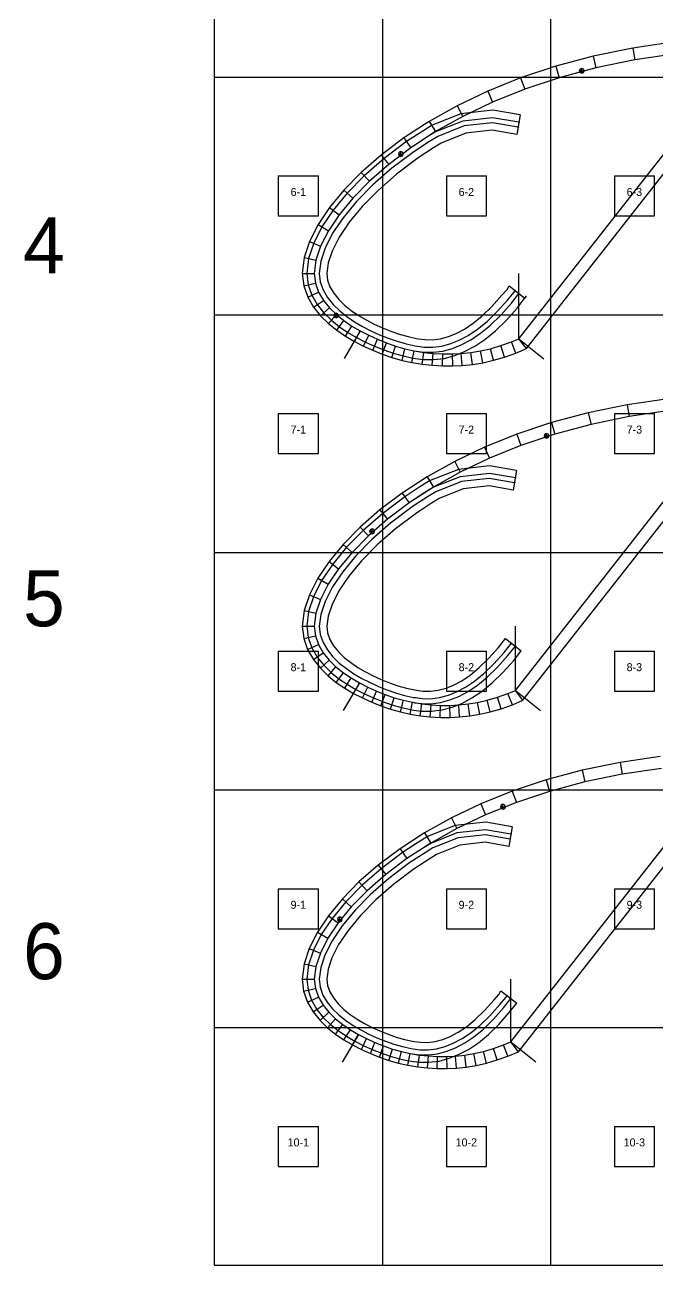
# Model space of a CAD drawing. Header units: metres. Extents: x -237 to 2940, y -2970 to 0.
# Drawn here: x -237 to 554, y -2970 to -1420 of the extents above; entities that cross this region are included whole.
import ezdxf
from ezdxf.enums import TextEntityAlignment as Align

# ---------------------------------------------------------------- set-up
doc = ezdxf.new("R2010")
doc.units = ezdxf.units.M
for name, color, linetype in [('default', 7, 'Continuous'), ('mcircles', 7, 'Continuous'), ('TEXTLAYER', 7, 'Continuous')]:
    doc.layers.add(name, color=color, linetype=linetype)

msp = doc.modelspace()

# ---------------------------------------------------------------- linework, layer by layer
at = {"color": 9}
for p, q in [((0, -1188), (0, -1485)), ((210, -1188), (210, -1485)), ((210, -1188), (210, -1485)), ((420, -1188), (420, -1485)), ((420, -1188), (420, -1485)), ((0, -1485), (210, -1485)), ((0, -1485), (210, -1485)), ((0, -1485), (0, -1782)), ((210, -1485), (420, -1485)), ((210, -1485), (210, -1782)), ((210, -1485), (420, -1485)), ((210, -1485), (210, -1782)), ((420, -1485), (630, -1485)), ((420, -1485), (420, -1782)), ((420, -1485), (630, -1485)), ((420, -1485), (420, -1782)), ((80, -1608.5), (130, -1608.5)), ((80, -1608.5), (80, -1658.5)), ((130, -1658.5), (130, -1608.5)), ((290, -1608.5), (340, -1608.5)), ((290, -1608.5), (290, -1658.5)), ((340, -1658.5), (340, -1608.5)), ((500, -1608.5), (550, -1608.5)), ((500, -1608.5), (500, -1658.5)), ((550, -1658.5), (550, -1608.5)), ((80, -1658.5), (130, -1658.5)), ((290, -1658.5), (340, -1658.5)), ((500, -1658.5), (550, -1658.5)), ((0, -1782), (210, -1782)), ((0, -1782), (210, -1782)), ((0, -1782), (0, -2079)), ((210, -1782), (420, -1782)), ((210, -1782), (210, -2079)), ((210, -1782), (420, -1782)), ((210, -1782), (210, -2079)), ((420, -1782), (630, -1782)), ((420, -1782), (420, -2079)), ((420, -1782), (630, -1782)), ((420, -1782), (420, -2079)), ((80, -1905.5), (130, -1905.5)), ((80, -1905.5), (80, -1955.5)), ((130, -1955.5), (130, -1905.5)), ((290, -1905.5), (340, -1905.5)), ((290, -1905.5), (290, -1955.5)), ((340, -1955.5), (340, -1905.5)), ((500, -1905.5), (550, -1905.5)), ((500, -1905.5), (500, -1955.5)), ((550, -1955.5), (550, -1905.5)), ((80, -1955.5), (130, -1955.5)), ((290, -1955.5), (340, -1955.5)), ((500, -1955.5), (550, -1955.5)), ((0, -2079), (210, -2079)), ((0, -2079), (210, -2079)), ((0, -2079), (0, -2376)), ((210, -2079), (420, -2079)), ((210, -2079), (210, -2376)), ((210, -2079), (420, -2079)), ((210, -2079), (210, -2376)), ((420, -2079), (630, -2079)), ((420, -2079), (420, -2376)), ((420, -2079), (630, -2079)), ((420, -2079), (420, -2376)), ((80, -2202.5), (130, -2202.5)), ((80, -2202.5), (80, -2252.5)), ((130, -2252.5), (130, -2202.5)), ((290, -2202.5), (340, -2202.5)), ((290, -2202.5), (290, -2252.5)), ((340, -2252.5), (340, -2202.5)), ((500, -2202.5), (550, -2202.5)), ((500, -2202.5), (500, -2252.5)), ((550, -2252.5), (550, -2202.5)), ((80, -2252.5), (130, -2252.5)), ((290, -2252.5), (340, -2252.5)), ((500, -2252.5), (550, -2252.5)), ((0, -2376), (210, -2376)), ((0, -2376), (210, -2376)), ((0, -2376), (0, -2673)), ((210, -2376), (420, -2376)), ((210, -2376), (210, -2673)), ((210, -2376), (420, -2376)), ((210, -2376), (210, -2673)), ((420, -2376), (630, -2376)), ((420, -2376), (420, -2673)), ((420, -2376), (630, -2376)), ((420, -2376), (420, -2673)), ((80, -2499.5), (130, -2499.5)), ((80, -2499.5), (80, -2549.5)), ((130, -2549.5), (130, -2499.5)), ((290, -2499.5), (340, -2499.5)), ((290, -2499.5), (290, -2549.5)), ((340, -2549.5), (340, -2499.5)), ((500, -2499.5), (550, -2499.5)), ((500, -2499.5), (500, -2549.5)), ((550, -2549.5), (550, -2499.5)), ((80, -2549.5), (130, -2549.5)), ((290, -2549.5), (340, -2549.5)), ((500, -2549.5), (550, -2549.5)), ((0, -2673), (210, -2673)), ((0, -2673), (210, -2673)), ((0, -2673), (0, -2970)), ((210, -2673), (420, -2673)), ((210, -2673), (210, -2970)), ((210, -2673), (420, -2673)), ((210, -2673), (210, -2970)), ((420, -2673), (630, -2673)), ((420, -2673), (420, -2970)), ((420, -2673), (630, -2673)), ((420, -2673), (420, -2970)), ((80, -2796.5), (130, -2796.5)), ((80, -2796.5), (80, -2846.5)), ((130, -2846.5), (130, -2796.5)), ((290, -2796.5), (340, -2796.5)), ((290, -2796.5), (290, -2846.5)), ((340, -2846.5), (340, -2796.5)), ((500, -2796.5), (550, -2796.5)), ((500, -2796.5), (500, -2846.5)), ((550, -2846.5), (550, -2796.5)), ((80, -2846.5), (130, -2846.5)), ((290, -2846.5), (340, -2846.5)), ((500, -2846.5), (550, -2846.5)), ((0, -2970), (210, -2970)), ((210, -2970), (420, -2970)), ((420, -2970), (630, -2970))]:
    msp.add_line(p, q, dxfattribs=at)
at = {"layer": 'default', "color": 7, "linetype": 'Continuous'}
for p, q in [((575, -1441), (523, -1448.7)), ((523, -1448.7), (473.6, -1458.9)), ((523, -1448.7), (525.6, -1463.5)), ((576.8, -1455.9), (525.6, -1463.5)), ((426.8, -1471.4), (382.8, -1486)), ((473.6, -1458.9), (426.8, -1471.4)), ((426.8, -1471.4), (431.1, -1485.7)), ((473.6, -1458.9), (477, -1473.5)), ((525.6, -1463.5), (477, -1473.5)), ((382.8, -1486), (341.7, -1502.5)), ((382.8, -1486), (388, -1500.1)), ((431.1, -1485.7), (388, -1500.1)), ((477, -1473.5), (431.1, -1485.7)), ((457.1, -1474.9), (456.2, -1477)), ((456.2, -1477), (457.1, -1479.1)), ((456.2, -1477), (462.2, -1477)), ((459.2, -1474), (457.1, -1474.9)), ((457.1, -1479.1), (459.2, -1480)), ((461.4, -1474.9), (459.2, -1474)), ((459.2, -1480), (459.2, -1474)), ((459.2, -1480), (461.4, -1479.1)), ((462.2, -1477), (461.4, -1474.9)), ((461.4, -1479.1), (462.2, -1477)), ((341.7, -1502.5), (303.7, -1520.7)), ((341.7, -1502.5), (347.8, -1516.3)), ((388, -1500.1), (347.8, -1516.3)), ((380.8, -1811.9), (628.7, -1495.8)), ((347.8, -1516.3), (310.6, -1534.1)), ((390.2, -1824.3), (629.5, -1519)), ((303.7, -1520.7), (268.7, -1540.3)), ((308.3, -1530.8), (272.3, -1545.1)), ((310.6, -1534.1), (276.5, -1553.1)), ((303.7, -1520.7), (310.6, -1534.1)), ((348, -1526.4), (308.3, -1530.8)), ((382.4, -1532.1), (348, -1526.4)), ((382.4, -1532.1), (378.2, -1556.8)), ((268.7, -1540.3), (237, -1560.9)), ((272.3, -1545.1), (260.6, -1552.3)), ((268.7, -1540.3), (276.5, -1553.1)), ((310.6, -1539.9), (276.5, -1553.5)), ((312.1, -1546), (279.3, -1559.1)), ((347.8, -1535.8), (310.6, -1539.9)), ((347.6, -1542.1), (312.1, -1546)), ((379.8, -1547.6), (347.6, -1542.1)), ((380.8, -1541.4), (347.8, -1535.8)), ((237, -1560.9), (208.6, -1582.4)), ((240.2, -1565.6), (212.1, -1586.8)), ((237, -1560.9), (245.6, -1573.2)), ((260.6, -1552.3), (240.2, -1565.6)), ((276.5, -1553.1), (245.6, -1573.2)), ((265.6, -1560.2), (245.6, -1573.2)), ((269, -1565.5), (249.2, -1578.4)), ((276.5, -1553.5), (265.6, -1560.2)), ((279.3, -1559.1), (269, -1565.5)), ((314.4, -1555.1), (283.5, -1567.4)), ((347.3, -1551.4), (314.4, -1555.1)), ((378.2, -1556.8), (347.3, -1551.4)), ((245.6, -1573.2), (218, -1594)), ((245.6, -1573.2), (218, -1594)), ((249.2, -1578.4), (222, -1598.9)), ((231.1, -1578.9), (230.2, -1581.1)), ((230.2, -1581.1), (231.1, -1583.2)), ((230.2, -1581.1), (236.2, -1581.1)), ((233.2, -1578.1), (231.1, -1578.9)), ((235.3, -1578.9), (233.2, -1578.1)), ((233.2, -1584.1), (233.2, -1578.1)), ((236.2, -1581.1), (235.3, -1578.9)), ((235.3, -1583.2), (236.2, -1581.1)), ((274, -1573.4), (254.6, -1586)), ((283.5, -1567.4), (274, -1573.4)), ((208.6, -1582.4), (183.5, -1604.2)), ((212.1, -1586.8), (187.4, -1608.3)), ((218, -1594), (193.8, -1615.1)), ((218, -1594), (193.8, -1615.1)), ((208.6, -1582.4), (218, -1594)), ((254.6, -1586), (227.9, -1606.2)), ((231.1, -1583.2), (233.2, -1584.1)), ((233.2, -1584.1), (235.3, -1583.2)), ((183.5, -1604.2), (162, -1626.2)), ((187.4, -1608.3), (166.2, -1630)), ((183.5, -1604.2), (193.8, -1615.1)), ((222, -1598.9), (198.2, -1619.7)), ((227.9, -1606.2), (204.6, -1626.5)), ((162, -1626.2), (144, -1648)), ((162, -1626.2), (173.1, -1636.2)), ((193.8, -1615.1), (173.1, -1636.2)), ((193.8, -1615.1), (173.1, -1636.2)), ((198.2, -1619.7), (177.8, -1640.4)), ((204.6, -1626.5), (184.8, -1646.7)), ((166.2, -1630), (148.5, -1651.4)), ((173.1, -1636.2), (156, -1657)), ((173.1, -1636.2), (156, -1657)), ((177.8, -1640.4), (161, -1660.8)), ((144, -1648), (129.6, -1669.3)), ((148.5, -1651.4), (134.4, -1672.2)), ((156, -1657), (142.5, -1676.9)), ((156, -1657), (142.5, -1676.9)), ((144, -1648), (156, -1657)), ((184.8, -1646.7), (168.5, -1666.4)), ((129.6, -1669.3), (118.9, -1690.5)), ((134.4, -1672.2), (124.2, -1692.7)), ((129.6, -1669.3), (142.5, -1676.9)), ((161, -1660.8), (147.9, -1680.1)), ((168.5, -1666.4), (156, -1684.8)), ((142.5, -1676.9), (132.8, -1696.3)), ((142.5, -1676.9), (132.8, -1696.3)), ((147.9, -1680.1), (138.6, -1698.7)), ((156, -1684.8), (147.2, -1702.3)), ((118.9, -1690.5), (112.3, -1710.4)), ((124.2, -1692.7), (117.8, -1711.7)), ((118.9, -1690.5), (132.8, -1696.3)), ((132.8, -1696.3), (126.9, -1713.7)), ((132.8, -1696.3), (126.9, -1713.7)), ((138.6, -1698.7), (133, -1715.1)), ((147.2, -1702.3), (142.2, -1717.2)), ((112.3, -1710.4), (109.9, -1730.3)), ((112.3, -1710.4), (126.9, -1713.7)), ((117.8, -1711.7), (115.6, -1730.3)), ((126.9, -1713.7), (124.9, -1730.3)), ((126.9, -1713.7), (124.9, -1730.3)), ((133, -1715.1), (131.2, -1730.3)), ((142.2, -1717.2), (140.6, -1730.3)), ((109.9, -1730.3), (124.9, -1730.3)), ((109.9, -1730.3), (111.7, -1745.7)), ((115.6, -1730.3), (117.2, -1744.4)), ((124.9, -1730.3), (126.3, -1742.3)), ((124.9, -1730.3), (126.3, -1742.3)), ((131.2, -1730.3), (132.4, -1740.8)), ((140.6, -1730.3), (141.6, -1738.7)), ((380.8, -1811.9), (380.8, -1730.3)), ((111.7, -1745.7), (126.3, -1742.3)), ((111.7, -1745.7), (116.7, -1759.9)), ((117.2, -1744.4), (121.8, -1757.5)), ((126.3, -1742.3), (130.3, -1753.6)), ((126.3, -1742.3), (130.3, -1753.6)), ((132.4, -1740.8), (136, -1751)), ((136, -1751), (141.5, -1760.4)), ((141.6, -1738.7), (144.5, -1747.1)), ((144.5, -1747.1), (149.3, -1755.2)), ((359.4, -1757.6), (366, -1750.5)), ((366, -1750.5), (368.5, -1746)), ((368.5, -1746), (388.1, -1761.4)), ((374.8, -1753.6), (375.9, -1751.7)), ((116.7, -1759.9), (130.3, -1753.6)), ((116.7, -1759.9), (124, -1772.5)), ((121.8, -1757.5), (128.7, -1769.3)), ((124, -1772.5), (136.4, -1764)), ((130.3, -1753.6), (136.4, -1764)), ((130.3, -1753.6), (136.4, -1764)), ((136.4, -1764), (143.9, -1773.4)), ((136.4, -1764), (143.9, -1773.4)), ((141.5, -1760.4), (148.6, -1769.2)), ((149.3, -1755.2), (155.5, -1762.9)), ((155.5, -1762.9), (162.9, -1770.1)), ((346.9, -1771.6), (359.4, -1757.6)), ((353.7, -1778.1), (366.5, -1763.6)), ((366.5, -1763.6), (374.8, -1753.6)), ((371.4, -1767.6), (380.8, -1755.6)), ((378.5, -1773.6), (389.6, -1758.7)), ((380.8, -1755.6), (380.8, -1755.6)), ((389.6, -1758.7), (388.1, -1761.4)), ((124, -1772.5), (132.8, -1783.5)), ((128.7, -1769.3), (137, -1779.7)), ((132.8, -1783.5), (143.9, -1773.4)), ((137, -1779.7), (146.3, -1788.8)), ((142.6, -1793), (152.5, -1781.8)), ((143.9, -1773.4), (152.5, -1781.8)), ((143.9, -1773.4), (152.5, -1781.8)), ((148.6, -1769.2), (156.7, -1777.1)), ((150, -1780.9), (149.2, -1783)), ((152.2, -1780), (150, -1780.9)), ((154.3, -1780.9), (152.2, -1780)), ((152.2, -1786), (152.2, -1780)), ((152.5, -1781.8), (161.9, -1789.3)), ((152.5, -1781.8), (161.9, -1789.3)), ((155.2, -1783), (154.3, -1780.9)), ((156.7, -1777.1), (165.7, -1784.3)), ((162.9, -1770.1), (171.2, -1776.7)), ((171.2, -1776.7), (180.3, -1782.9)), ((180.3, -1782.9), (189.9, -1788.5)), ((334.7, -1783.5), (346.9, -1771.6)), ((340.9, -1790.4), (353.7, -1778.1)), ((345.1, -1795.2), (358.2, -1782.4)), ((358.2, -1782.4), (371.4, -1767.6)), ((365, -1788.9), (378.5, -1773.6)), ((132.8, -1783.5), (142.6, -1793)), ((142.6, -1793), (153, -1801.4)), ((146.3, -1788.8), (156.4, -1796.9)), ((149.2, -1783), (150, -1785.2)), ((149.2, -1783), (155.2, -1783)), ((150, -1785.2), (152.2, -1786)), ((152.2, -1786), (154.3, -1785.2)), ((153, -1801.4), (161.9, -1789.3)), ((154.3, -1785.2), (155.2, -1783)), ((156.4, -1796.9), (166.9, -1804)), ((161.9, -1789.3), (171.9, -1796.1)), ((161.9, -1789.3), (171.9, -1796.1)), ((163.9, -1808.8), (171.9, -1796.1)), ((165.7, -1784.3), (175.3, -1790.8)), ((171.9, -1796.1), (182.3, -1802.2)), ((171.9, -1796.1), (182.3, -1802.2)), ((175.3, -1790.8), (185.4, -1796.7)), ((185.4, -1796.7), (195.8, -1802)), ((189.9, -1788.5), (199.8, -1793.6)), ((199.8, -1793.6), (210.1, -1798.2)), ((210.1, -1798.2), (220.7, -1802.5)), ((312.6, -1799.9), (323.4, -1792.7)), ((323.4, -1792.7), (334.7, -1783.5)), ((328.9, -1800.2), (340.9, -1790.4)), ((332.7, -1805.2), (345.1, -1795.2)), ((351.3, -1802.2), (365, -1788.9)), ((153, -1801.4), (163.9, -1808.8)), ((182.3, -1802.2), (162.1, -1836.7)), ((163.9, -1808.8), (175.1, -1815.4)), ((166.9, -1804), (177.8, -1810.4)), ((175.1, -1815.4), (182.3, -1802.2)), ((177.8, -1810.4), (189, -1816.1)), ((182.3, -1802.2), (193, -1807.7)), ((182.3, -1802.2), (193, -1807.7)), ((186.5, -1821.2), (193, -1807.7)), ((193, -1807.7), (204, -1812.6)), ((193, -1807.7), (204, -1812.6)), ((195.8, -1802), (206.5, -1806.9)), ((198.1, -1826.4), (204, -1812.6)), ((204, -1812.6), (215.2, -1817.1)), ((204, -1812.6), (215.2, -1817.1)), ((206.5, -1806.9), (217.4, -1811.2)), ((217.4, -1811.2), (228.4, -1815.2)), ((220.7, -1802.5), (231.2, -1806.2)), ((231.2, -1806.2), (242.1, -1809.2)), ((242.1, -1809.2), (252.8, -1811.6)), ((252.8, -1811.6), (255.2, -1812)), ((255.2, -1812), (263, -1813.1)), ((263, -1813.1), (272.7, -1813.2)), ((272.7, -1813.2), (282.5, -1811.9)), ((282.5, -1811.9), (292.6, -1809.2)), ((292.6, -1809.2), (302.1, -1805.5)), ((295.6, -1818.1), (306.1, -1813.9)), ((302.1, -1805.5), (312.6, -1799.9)), ((306.1, -1813.9), (317.4, -1807.9)), ((308.7, -1819.7), (320.7, -1813.3)), ((317.4, -1807.9), (328.9, -1800.2)), ((320.7, -1813.3), (332.7, -1805.2)), ((325.5, -1821.3), (338.2, -1812.8)), ((338.2, -1812.8), (351.3, -1802.2)), ((371.4, -1815.9), (380.8, -1811.9)), ((380.8, -1811.9), (412, -1837)), ((390.2, -1824.3), (380.8, -1811.9)), ((175.1, -1815.4), (186.5, -1821.2)), ((186.5, -1821.2), (198.1, -1826.4)), ((189, -1816.1), (200.3, -1821.2)), ((198.1, -1826.4), (209.9, -1831.2)), ((200.3, -1821.2), (211.9, -1825.9)), ((209.9, -1831.2), (215.2, -1817.1)), ((211.9, -1825.9), (223.7, -1830.1)), ((215.2, -1817.1), (226.5, -1821.2)), ((215.2, -1817.1), (226.5, -1821.2)), ((222, -1835.5), (226.5, -1821.2)), ((226.5, -1821.2), (238.3, -1824.4)), ((226.5, -1821.2), (238.3, -1824.4)), ((228.4, -1815.2), (239.9, -1818.3)), ((234.7, -1839), (238.3, -1824.4)), ((238.3, -1824.4), (249.8, -1827)), ((238.3, -1824.4), (249.8, -1827)), ((239.9, -1818.3), (251, -1820.8)), ((246.9, -1841.7), (249.8, -1827)), ((249.8, -1827), (261.8, -1829)), ((249.8, -1827), (252.9, -1827.5)), ((251, -1820.8), (253.8, -1821.3)), ((252.9, -1827.5), (261.8, -1828.7)), ((253.8, -1821.3), (262.3, -1822.4)), ((259.8, -1843.8), (261.8, -1829)), ((261.8, -1828.7), (273.7, -1828.8)), ((261.8, -1829), (273.7, -1830.3)), ((262.3, -1822.4), (273.3, -1822.5)), ((273.3, -1822.5), (284.3, -1821.1)), ((273.7, -1828.8), (285.5, -1827.3)), ((284.3, -1821.1), (295.6, -1818.1)), ((285.5, -1827.3), (297.6, -1824.1)), ((297.6, -1824.1), (308.7, -1819.7)), ((300.5, -1833), (312.6, -1828.1)), ((308.7, -1830.4), (320.7, -1829.1)), ((312.6, -1828.1), (325.5, -1821.3)), ((320.7, -1829.1), (332.7, -1827.2)), ((322.7, -1844), (320.7, -1829.1)), ((332.7, -1827.2), (345.1, -1824.4)), ((335.5, -1841.9), (332.7, -1827.2)), ((345.1, -1824.4), (358.2, -1820.6)), ((348.8, -1838.9), (345.1, -1824.4)), ((358.2, -1820.6), (371.4, -1815.9)), ((362.8, -1834.9), (358.2, -1820.6)), ((376.8, -1829.9), (371.4, -1815.9)), ((376.8, -1829.9), (390.2, -1824.3)), ((209.9, -1831.2), (222, -1835.5)), ((222, -1835.5), (234.7, -1839)), ((223.7, -1830.1), (236.1, -1833.5)), ((234.7, -1839), (246.9, -1841.7)), ((236.1, -1833.5), (248, -1836.2)), ((246.9, -1841.7), (259.8, -1843.8)), ((248, -1836.2), (251.4, -1836.7)), ((251.4, -1836.7), (261.1, -1838)), ((259.8, -1843.8), (272.4, -1845.2)), ((261.1, -1838), (274.2, -1838.1)), ((272.4, -1845.2), (273.7, -1830.3)), ((273.7, -1830.3), (285.5, -1831)), ((274.2, -1838.1), (287.3, -1836.5)), ((285.1, -1846), (285.5, -1831)), ((285.5, -1831), (297.6, -1831)), ((287.3, -1836.5), (300.5, -1833)), ((297.6, -1831), (308.7, -1830.4)), ((297.9, -1846), (297.6, -1831)), ((309.9, -1845.3), (308.7, -1830.4)), ((309.9, -1845.3), (322.7, -1844)), ((322.7, -1844), (335.5, -1841.9)), ((335.5, -1841.9), (348.8, -1838.9)), ((348.8, -1838.9), (362.8, -1834.9)), ((362.8, -1834.9), (376.8, -1829.9)), ((272.4, -1845.2), (285.1, -1846)), ((285.1, -1846), (297.9, -1846)), ((297.9, -1846), (309.9, -1845.3)), ((567.1, -1886.9), (516, -1894.5)), ((467.4, -1904.5), (421.4, -1916.8)), ((516, -1894.5), (467.4, -1904.5)), ((467.4, -1904.5), (470.8, -1919.1)), ((516, -1894.5), (518.6, -1909.3)), ((568.9, -1901.8), (518.6, -1909.3)), ((421.4, -1916.8), (378.2, -1931.2)), ((421.4, -1916.8), (425.7, -1931.2)), ((470.8, -1919.1), (425.7, -1931.2)), ((518.6, -1909.3), (470.8, -1919.1)), ((378.2, -1931.2), (337.8, -1947.4)), ((378.2, -1931.2), (383.3, -1945.3)), ((425.7, -1931.2), (383.3, -1945.3)), ((413, -1931.3), (412.2, -1933.4)), ((412.2, -1933.4), (413, -1935.5)), ((412.2, -1933.4), (418.2, -1933.4)), ((415.2, -1930.4), (413, -1931.3)), ((413, -1935.5), (415.2, -1936.4)), ((417.3, -1931.3), (415.2, -1930.4)), ((415.2, -1936.4), (415.2, -1930.4)), ((415.2, -1936.4), (417.3, -1935.5)), ((418.2, -1933.4), (417.3, -1931.3)), ((417.3, -1935.5), (418.2, -1933.4)), ((337.8, -1947.4), (300.4, -1965.3)), ((337.8, -1947.4), (343.8, -1961.1)), ((383.3, -1945.3), (343.8, -1961.1)), ((376.3, -2251.6), (619.8, -1941)), ((300.4, -1965.3), (266.1, -1984.5)), ((300.4, -1965.3), (307.3, -1978.6)), ((343.8, -1961.1), (307.3, -1978.6)), ((385.7, -2263.9), (620.7, -1964.3)), ((266.1, -1984.5), (234.9, -2004.8)), ((266.1, -1984.5), (273.8, -1997.3)), ((305, -1975.3), (269.6, -1989.3)), ((307.3, -1978.6), (273.8, -1997.3)), ((307.3, -1984.4), (273.8, -1997.7)), ((344.1, -1971), (305, -1975.3)), ((343.8, -1980.3), (307.3, -1984.4)), ((376.3, -1985.8), (343.8, -1980.3)), ((377.8, -1976.6), (344.1, -1971)), ((377.8, -1976.6), (373.7, -2001.2)), ((258.2, -1996.4), (238.1, -2009.4)), ((273.8, -1997.3), (243.5, -2017.1)), ((269.6, -1989.3), (258.2, -1996.4)), ((273.8, -1997.7), (263.2, -2004.3)), ((308.8, -1990.5), (276.7, -2003.3)), ((311.1, -1999.5), (280.9, -2011.7)), ((343.7, -1986.6), (308.8, -1990.5)), ((343.4, -1996), (311.1, -1999.5)), ((373.7, -2001.2), (343.4, -1996)), ((375.2, -1992), (343.7, -1986.6)), ((234.9, -2004.8), (206.9, -2025.9)), ((238.1, -2009.4), (210.5, -2030.3)), ((234.9, -2004.8), (243.5, -2017.1)), ((263.2, -2004.3), (243.5, -2017.1)), ((266.5, -2009.6), (247.1, -2022.2)), ((276.7, -2003.3), (266.5, -2009.6)), ((280.9, -2011.7), (271.6, -2017.5)), ((206.9, -2025.9), (182.3, -2047.4)), ((210.5, -2030.3), (186.2, -2051.5)), ((206.9, -2025.9), (216.4, -2037.5)), ((243.5, -2017.1), (216.4, -2037.5)), ((243.5, -2017.1), (216.4, -2037.5)), ((247.1, -2022.2), (220.4, -2042.4)), ((252.5, -2029.9), (226.3, -2049.7)), ((271.6, -2017.5), (252.5, -2029.9)), ((216.4, -2037.5), (192.6, -2058.3)), ((216.4, -2037.5), (192.6, -2058.3)), ((220.4, -2042.4), (196.9, -2062.9)), ((182.3, -2047.4), (161.1, -2069)), ((186.2, -2051.5), (165.3, -2072.7)), ((192.6, -2058.3), (172.3, -2079)), ((192.6, -2058.3), (172.3, -2079)), ((182.3, -2047.4), (192.6, -2058.3)), ((195, -2050.6), (194.1, -2052.7)), ((194.1, -2052.7), (195, -2054.9)), ((194.1, -2052.7), (200.1, -2052.7)), ((197.1, -2049.7), (195, -2050.6)), ((195, -2054.9), (197.1, -2055.7)), ((199.3, -2050.6), (197.1, -2049.7)), ((197.1, -2055.7), (197.1, -2049.7)), ((197.1, -2055.7), (199.3, -2054.9)), ((200.1, -2052.7), (199.3, -2050.6)), ((199.3, -2054.9), (200.1, -2052.7)), ((226.3, -2049.7), (203.4, -2069.7)), ((161.1, -2069), (143.4, -2090.4)), ((165.3, -2072.7), (148, -2093.8)), ((161.1, -2069), (172.3, -2079)), ((196.9, -2062.9), (177, -2083.2)), ((203.4, -2069.7), (183.9, -2089.5)), ((143.4, -2090.4), (129.3, -2111.4)), ((143.4, -2090.4), (155.4, -2099.4)), ((172.3, -2079), (155.4, -2099.4)), ((172.3, -2079), (155.4, -2099.4)), ((177, -2083.2), (160.5, -2103.2)), ((183.9, -2089.5), (168, -2108.8)), ((148, -2093.8), (134.1, -2114.2)), ((155.4, -2099.4), (142.2, -2118.9)), ((155.4, -2099.4), (142.2, -2118.9)), ((160.5, -2103.2), (147.6, -2122.1)), ((129.3, -2111.4), (118.8, -2132.2)), ((134.1, -2114.2), (124, -2134.4)), ((129.3, -2111.4), (142.2, -2118.9)), ((142.2, -2118.9), (132.6, -2138)), ((142.2, -2118.9), (132.6, -2138)), ((147.6, -2122.1), (138.5, -2140.4)), ((168, -2108.8), (155.7, -2126.9)), ((118.8, -2132.2), (112.2, -2151.8)), ((124, -2134.4), (117.7, -2153.1)), ((118.8, -2132.2), (132.6, -2138)), ((132.6, -2138), (126.9, -2155.1)), ((132.6, -2138), (126.9, -2155.1)), ((155.7, -2126.9), (147.1, -2144)), ((112.2, -2151.8), (109.9, -2171.4)), ((112.2, -2151.8), (126.9, -2155.1)), ((117.7, -2153.1), (115.6, -2171.4)), ((138.5, -2140.4), (133, -2156.5)), ((147.1, -2144), (142.1, -2158.6)), ((126.9, -2155.1), (124.9, -2171.4)), ((126.9, -2155.1), (124.9, -2171.4)), ((133, -2156.5), (131.2, -2171.4)), ((142.1, -2158.6), (140.6, -2171.4)), ((109.9, -2171.4), (124.9, -2171.4)), ((109.9, -2171.4), (111.7, -2186.6)), ((111.7, -2186.6), (126.3, -2183.2)), ((115.6, -2171.4), (117.2, -2185.3)), ((117.2, -2185.3), (121.7, -2198.2)), ((124.9, -2171.4), (126.3, -2183.2)), ((124.9, -2171.4), (126.3, -2183.2)), ((126.3, -2183.2), (130.2, -2194.3)), ((126.3, -2183.2), (130.2, -2194.3)), ((131.2, -2171.4), (132.4, -2181.7)), ((132.4, -2181.7), (135.9, -2191.7)), ((140.6, -2171.4), (141.5, -2179.6)), ((141.5, -2179.6), (144.4, -2187.7)), ((376.3, -2251.6), (376.3, -2171.4)), ((111.7, -2186.6), (116.6, -2200.6)), ((116.6, -2200.6), (130.2, -2194.3)), ((116.6, -2200.6), (123.8, -2213)), ((121.7, -2198.2), (128.4, -2209.8)), ((130.2, -2194.3), (136.2, -2204.5)), ((130.2, -2194.3), (136.2, -2204.5)), ((135.9, -2191.7), (141.3, -2201)), ((141.3, -2201), (148.2, -2209.5)), ((144.4, -2187.7), (149.1, -2195.7)), ((149.1, -2195.7), (155.1, -2203.2)), ((342.8, -2211.8), (355, -2198)), ((355, -2198), (364, -2186.6)), ((362.2, -2204), (371.3, -2192.4)), ((364, -2186.6), (383.6, -2202.1)), ((364, -2186.6), (364, -2186.6)), ((367, -2208.1), (376.3, -2196.3)), ((371.3, -2192.4), (371.3, -2192.4)), ((376.3, -2196.3), (376.3, -2196.3)), ((123.8, -2213), (136.2, -2204.5)), ((123.8, -2213), (132.5, -2223.8)), ((128.4, -2209.8), (136.7, -2220)), ((132.5, -2223.8), (143.6, -2213.7)), ((136.2, -2204.5), (143.6, -2213.7)), ((136.2, -2204.5), (143.6, -2213.7)), ((143.6, -2213.7), (152, -2222)), ((143.6, -2213.7), (152, -2222)), ((148.2, -2209.5), (156.2, -2217.3)), ((155.1, -2203.2), (162.4, -2210.3)), ((162.4, -2210.3), (170.6, -2216.8)), ((170.6, -2216.8), (179.4, -2222.8)), ((330.8, -2223.4), (342.8, -2211.8)), ((349.5, -2218.3), (362.2, -2204)), ((354.1, -2222.6), (367, -2208.1)), ((360.8, -2229.1), (374.2, -2214.1)), ((374.2, -2214.1), (383.6, -2202.1)), ((383.6, -2202.1), (383.6, -2202.1)), ((132.5, -2223.8), (142.1, -2233.2)), ((136.7, -2220), (145.9, -2229)), ((142.1, -2233.2), (152, -2222)), ((145.9, -2229), (155.7, -2236.9)), ((152, -2222), (161.3, -2229.4)), ((152, -2222), (161.3, -2229.4)), ((152.4, -2241.5), (161.3, -2229.4)), ((156.2, -2217.3), (165, -2224.3)), ((161.3, -2229.4), (171.1, -2236)), ((161.3, -2229.4), (171.1, -2236)), ((165, -2224.3), (174.4, -2230.7)), ((174.4, -2230.7), (184.3, -2236.5)), ((179.4, -2222.8), (188.8, -2228.3)), ((188.8, -2228.3), (198.6, -2233.3)), ((309.2, -2239.5), (319.7, -2232.4)), ((319.7, -2232.4), (330.8, -2223.4)), ((325.3, -2240), (337, -2230.4)), ((337, -2230.4), (349.5, -2218.3)), ((341.2, -2235.1), (354.1, -2222.6)), ((347.4, -2242.1), (360.8, -2229.1)), ((142.1, -2233.2), (152.4, -2241.5)), ((152.4, -2241.5), (163.1, -2248.7)), ((155.7, -2236.9), (166.1, -2243.9)), ((181.3, -2242), (161.1, -2276.6)), ((163.1, -2248.7), (171.1, -2236)), ((166.1, -2243.9), (176.8, -2250.2)), ((171.1, -2236), (181.3, -2242)), ((171.1, -2236), (181.3, -2242)), ((174.1, -2255.2), (181.3, -2242)), ((181.3, -2242), (191.8, -2247.4)), ((181.3, -2242), (191.8, -2247.4)), ((184.3, -2236.5), (194.6, -2241.7)), ((185.3, -2260.9), (191.8, -2247.4)), ((191.8, -2247.4), (202.6, -2252.3)), ((191.8, -2247.4), (202.6, -2252.3)), ((194.6, -2241.7), (205.1, -2246.5)), ((198.6, -2233.3), (208.7, -2237.9)), ((205.1, -2246.5), (215.8, -2250.8)), ((208.7, -2237.9), (219.1, -2242.1)), ((219.1, -2242.1), (229.4, -2245.8)), ((229.4, -2245.8), (240.1, -2248.7)), ((289.6, -2248.7), (298.9, -2245)), ((298.9, -2245), (309.2, -2239.5)), ((302.8, -2253.5), (314, -2247.5)), ((314, -2247.5), (325.3, -2240)), ((317.2, -2252.9), (329, -2245)), ((329, -2245), (341.2, -2235.1)), ((334.6, -2252.5), (347.4, -2242.1)), ((163.1, -2248.7), (174.1, -2255.2)), ((174.1, -2255.2), (185.3, -2260.9)), ((176.8, -2250.2), (187.8, -2255.8)), ((185.3, -2260.9), (196.7, -2266.1)), ((187.8, -2255.8), (198.9, -2260.9)), ((196.7, -2266.1), (202.6, -2252.3)), ((198.9, -2260.9), (210.3, -2265.4)), ((202.6, -2252.3), (213.6, -2256.7)), ((202.6, -2252.3), (213.6, -2256.7)), ((208.3, -2270.7), (213.6, -2256.7)), ((213.6, -2256.7), (224.7, -2260.7)), ((213.6, -2256.7), (224.7, -2260.7)), ((215.8, -2250.8), (226.6, -2254.7)), ((220.2, -2275), (224.7, -2260.7)), ((224.7, -2260.7), (236.3, -2263.8)), ((224.7, -2260.7), (236.3, -2263.8)), ((226.6, -2254.7), (237.9, -2257.7)), ((237.9, -2257.7), (248.8, -2260.2)), ((240.1, -2248.7), (250.6, -2251)), ((248.8, -2260.2), (251.5, -2260.6)), ((250.6, -2251), (252.9, -2251.4)), ((251.5, -2260.6), (259.9, -2261.8)), ((252.9, -2251.4), (260.5, -2252.5)), ((259.9, -2261.8), (270.7, -2261.9)), ((260.5, -2252.5), (270.1, -2252.6)), ((270.1, -2252.6), (279.6, -2251.3)), ((270.7, -2261.9), (281.4, -2260.5)), ((279.6, -2251.3), (289.6, -2248.7)), ((281.4, -2260.5), (292.5, -2257.6)), ((282.6, -2266.7), (294.5, -2263.5)), ((292.5, -2257.6), (302.8, -2253.5)), ((294.5, -2263.5), (305.5, -2259.2)), ((305.5, -2259.2), (317.2, -2252.9)), ((309.4, -2267.7), (322, -2261)), ((322, -2261), (334.6, -2252.5)), ((341.2, -2263.8), (354.1, -2260.1)), ((354.1, -2260.1), (367, -2255.5)), ((358.7, -2274.4), (354.1, -2260.1)), ((367, -2255.5), (376.3, -2251.6)), ((372.5, -2269.5), (367, -2255.5)), ((376.3, -2251.6), (407.5, -2276.7)), ((385.7, -2263.9), (376.3, -2251.6)), ((196.7, -2266.1), (208.3, -2270.7)), ((208.3, -2270.7), (220.2, -2275)), ((210.3, -2265.4), (221.9, -2269.6)), ((220.2, -2275), (232.7, -2278.4)), ((221.9, -2269.6), (234.1, -2272.9)), ((232.7, -2278.4), (236.3, -2263.8)), ((232.7, -2278.4), (244.7, -2281.1)), ((234.1, -2272.9), (245.8, -2275.6)), ((236.3, -2263.8), (247.6, -2266.4)), ((236.3, -2263.8), (247.6, -2266.4)), ((244.7, -2281.1), (247.6, -2266.4)), ((245.8, -2275.6), (249.2, -2276.1)), ((247.6, -2266.4), (259.4, -2268.3)), ((247.6, -2266.4), (250.6, -2266.9)), ((249.2, -2276.1), (258.7, -2277.4)), ((250.6, -2266.9), (259.4, -2268.1)), ((257.3, -2283.2), (259.4, -2268.3)), ((258.7, -2277.4), (271.6, -2277.5)), ((259.4, -2268.1), (271, -2268.2)), ((259.4, -2268.3), (271, -2269.6)), ((269.8, -2284.6), (271, -2269.6)), ((271, -2268.2), (282.6, -2266.7)), ((271, -2269.6), (282.6, -2270.3)), ((271.6, -2277.5), (284.4, -2275.9)), ((282.2, -2285.3), (282.6, -2270.3)), ((282.6, -2270.3), (294.5, -2270.3)), ((284.4, -2275.9), (297.4, -2272.4)), ((294.5, -2270.3), (305.5, -2269.7)), ((294.9, -2285.3), (294.5, -2270.3)), ((297.4, -2272.4), (309.4, -2267.7)), ((305.5, -2269.7), (317.2, -2268.5)), ((306.6, -2284.7), (305.5, -2269.7)), ((317.2, -2268.5), (329, -2266.5)), ((319.2, -2283.3), (317.2, -2268.5)), ((329, -2266.5), (341.2, -2263.8)), ((331.8, -2281.3), (329, -2266.5)), ((331.8, -2281.3), (344.9, -2278.4)), ((344.9, -2278.4), (341.2, -2263.8)), ((344.9, -2278.4), (358.7, -2274.4)), ((358.7, -2274.4), (372.5, -2269.5)), ((372.5, -2269.5), (385.7, -2263.9)), ((244.7, -2281.1), (257.3, -2283.2)), ((257.3, -2283.2), (269.8, -2284.6)), ((269.8, -2284.6), (282.2, -2285.3)), ((282.2, -2285.3), (294.9, -2285.3)), ((294.9, -2285.3), (306.6, -2284.7)), ((306.6, -2284.7), (319.2, -2283.3)), ((319.2, -2283.3), (331.8, -2281.3)), ((557.1, -2334.1), (507.1, -2341.5)), ((459.6, -2351.3), (414.6, -2363.3)), ((507.1, -2341.5), (459.6, -2351.3)), ((459.6, -2351.3), (463, -2365.9)), ((509.7, -2356.3), (463, -2365.9)), ((507.1, -2341.5), (509.7, -2356.3)), ((558.9, -2349), (509.7, -2356.3)), ((414.6, -2363.3), (372.3, -2377.4)), ((414.6, -2363.3), (418.9, -2377.7)), ((463, -2365.9), (418.9, -2377.7)), ((372.3, -2377.4), (332.9, -2393.3)), ((370.6, -2690.9), (608.7, -2387.3)), ((372.3, -2377.4), (377.5, -2391.5)), ((418.9, -2377.7), (377.5, -2391.5)), ((332.9, -2393.3), (296.3, -2410.7)), ((332.9, -2393.3), (338.9, -2407)), ((377.5, -2391.5), (338.9, -2407)), ((358.7, -2394.8), (357.8, -2396.9)), ((357.8, -2396.9), (358.7, -2399)), ((357.8, -2396.9), (363.8, -2396.9)), ((360.8, -2393.9), (358.7, -2394.8)), ((358.7, -2399), (360.8, -2399.9)), ((362.9, -2394.8), (360.8, -2393.9)), ((360.8, -2399.9), (360.8, -2393.9)), ((360.8, -2399.9), (362.9, -2399)), ((363.8, -2396.9), (362.9, -2394.8)), ((362.9, -2399), (363.8, -2396.9)), ((296.3, -2410.7), (262.7, -2429.5)), ((296.3, -2410.7), (303.2, -2424.1)), ((339.2, -2416.4), (300.9, -2420.6)), ((338.9, -2407), (303.2, -2424.1)), ((372.2, -2421.9), (339.2, -2416.4)), ((380, -2703.2), (609.5, -2410.6)), ((262.7, -2429.5), (232.2, -2449.4)), ((262.7, -2429.5), (270.5, -2442.4)), ((300.9, -2420.6), (266.3, -2434.3)), ((303.2, -2424.1), (270.5, -2442.4)), ((303.2, -2429.7), (270.5, -2442.7)), ((338.9, -2425.7), (303.2, -2429.7)), ((338.7, -2432), (304.7, -2435.8)), ((369.6, -2437.3), (338.7, -2432)), ((370.6, -2431.1), (338.9, -2425.7)), ((372.2, -2421.9), (368, -2446.5)), ((232.2, -2449.4), (204.9, -2470)), ((232.2, -2449.4), (240.8, -2461.7)), ((255, -2441.3), (235.4, -2454)), ((270.5, -2442.4), (240.8, -2461.7)), ((260, -2449.1), (240.8, -2461.7)), ((266.3, -2434.3), (255, -2441.3)), ((270.5, -2442.7), (260, -2449.1)), ((273.3, -2448.3), (263.4, -2454.5)), ((304.7, -2435.8), (273.3, -2448.3)), ((307, -2444.9), (277.5, -2456.7)), ((338.5, -2441.4), (307, -2444.9)), ((368, -2446.5), (338.5, -2441.4)), ((235.4, -2454), (208.4, -2474.4)), ((240.8, -2461.7), (214.3, -2481.6)), ((240.8, -2461.7), (214.3, -2481.6)), ((263.4, -2454.5), (244.4, -2466.8)), ((268.4, -2462.4), (249.8, -2474.5)), ((277.5, -2456.7), (268.4, -2462.4)), ((204.9, -2470), (180.8, -2491)), ((208.4, -2474.4), (184.7, -2495.1)), ((204.9, -2470), (214.3, -2481.6)), ((244.4, -2466.8), (218.3, -2486.5)), ((249.8, -2474.5), (224.2, -2493.8)), ((180.8, -2491), (160.1, -2512.1)), ((184.7, -2495.1), (164.3, -2515.9)), ((180.8, -2491), (191.1, -2501.9)), ((214.3, -2481.6), (191.1, -2501.9)), ((214.3, -2481.6), (191.1, -2501.9)), ((218.3, -2486.5), (195.4, -2506.5)), ((224.2, -2493.8), (201.8, -2513.3)), ((191.1, -2501.9), (171.2, -2522.2)), ((191.1, -2501.9), (171.2, -2522.2)), ((195.4, -2506.5), (175.9, -2526.4)), ((160.1, -2512.1), (142.8, -2533.2)), ((164.3, -2515.9), (147.3, -2536.6)), ((171.2, -2522.2), (154.8, -2542.2)), ((171.2, -2522.2), (154.8, -2542.2)), ((175.9, -2526.4), (159.8, -2545.9)), ((160.1, -2512.1), (171.2, -2522.2)), ((201.8, -2513.3), (182.9, -2532.7)), ((142.8, -2533.2), (128.9, -2553.6)), ((147.3, -2536.6), (133.7, -2556.5)), ((154.8, -2542.2), (141.8, -2561.2)), ((154.8, -2542.2), (141.8, -2561.2)), ((142.8, -2533.2), (154.8, -2542.2)), ((154.8, -2535.6), (153.9, -2537.7)), ((153.9, -2537.7), (159.9, -2537.7)), ((153.9, -2537.7), (154.8, -2539.8)), ((156.9, -2534.7), (154.8, -2535.6)), ((154.8, -2539.8), (156.9, -2540.7)), ((159, -2535.6), (156.9, -2534.7)), ((156.9, -2540.7), (156.9, -2534.7)), ((156.9, -2540.7), (159, -2539.8)), ((159.9, -2537.7), (159, -2535.6)), ((159, -2539.8), (159.9, -2537.7)), ((182.9, -2532.7), (167.3, -2551.5)), ((128.9, -2553.6), (118.6, -2574.1)), ((133.7, -2556.5), (123.8, -2576.3)), ((128.9, -2553.6), (141.8, -2561.2)), ((159.8, -2545.9), (147.2, -2564.4)), ((167.3, -2551.5), (155.3, -2569.1)), ((141.8, -2561.2), (132.5, -2579.9)), ((141.8, -2561.2), (132.5, -2579.9)), ((147.2, -2564.4), (138.3, -2582.3)), ((155.3, -2569.1), (146.9, -2585.9)), ((118.6, -2574.1), (112.2, -2593.3)), ((123.8, -2576.3), (117.7, -2594.5)), ((118.6, -2574.1), (132.5, -2579.9)), ((132.5, -2579.9), (126.8, -2596.6)), ((132.5, -2579.9), (126.8, -2596.6)), ((138.3, -2582.3), (133, -2598)), ((146.9, -2585.9), (142.1, -2600)), ((112.2, -2593.3), (109.9, -2612.5)), ((112.2, -2593.3), (126.8, -2596.6)), ((117.7, -2594.5), (115.6, -2612.5)), ((126.8, -2596.6), (124.9, -2612.5)), ((126.8, -2596.6), (124.9, -2612.5)), ((133, -2598), (131.2, -2612.5)), ((142.1, -2600), (140.6, -2612.5)), ((109.9, -2612.5), (124.9, -2612.5)), ((109.9, -2612.5), (111.6, -2627.4)), ((115.6, -2612.5), (117.1, -2626.1)), ((124.9, -2612.5), (126.3, -2624)), ((124.9, -2612.5), (126.3, -2624)), ((131.2, -2612.5), (132.4, -2622.6)), ((140.6, -2612.5), (141.5, -2620.5)), ((370.6, -2690.9), (370.6, -2612.5)), ((111.6, -2627.4), (126.3, -2624)), ((111.6, -2627.4), (116.5, -2641.2)), ((116.5, -2641.2), (130.1, -2634.9)), ((117.1, -2626.1), (121.6, -2638.8)), ((126.3, -2624), (130.1, -2634.9)), ((126.3, -2624), (130.1, -2634.9)), ((130.1, -2634.9), (135.9, -2644.9)), ((130.1, -2634.9), (135.9, -2644.9)), ((132.4, -2622.6), (135.8, -2632.3)), ((135.8, -2632.3), (141.1, -2641.3)), ((141.5, -2620.5), (144.3, -2628.3)), ((144.3, -2628.3), (148.8, -2636)), ((349.6, -2638.3), (355.8, -2631.7)), ((355.8, -2631.7), (358.3, -2627.2)), ((356.7, -2644.3), (364.7, -2634.8)), ((358.3, -2627.2), (378, -2642.6)), ((364.7, -2634.8), (365.7, -2632.9)), ((116.5, -2641.2), (123.5, -2653.4)), ((121.6, -2638.8), (128.2, -2650.2)), ((123.5, -2653.4), (135.9, -2644.9)), ((128.2, -2650.2), (136.2, -2660.2)), ((135.9, -2644.9), (143.2, -2653.9)), ((135.9, -2644.9), (143.2, -2653.9)), ((141.1, -2641.3), (147.8, -2649.6)), ((147.8, -2649.6), (155.6, -2657.2)), ((148.8, -2636), (154.7, -2643.4)), ((154.7, -2643.4), (161.8, -2650.2)), ((161.8, -2650.2), (169.8, -2656.6)), ((337.6, -2651.8), (349.6, -2638.3)), ((344.4, -2658.2), (356.7, -2644.3)), ((348.9, -2662.6), (361.6, -2648.3)), ((361.6, -2648.3), (370.6, -2636.8)), ((368.7, -2654.3), (378, -2642.6)), ((370.6, -2636.8), (370.6, -2636.8)), ((378, -2642.6), (378, -2642.6)), ((123.5, -2653.4), (132.1, -2664)), ((132.1, -2664), (143.2, -2653.9)), ((132.1, -2664), (141.5, -2673.2)), ((136.2, -2660.2), (145.2, -2669)), ((141.5, -2673.2), (151.4, -2662)), ((143.2, -2653.9), (151.4, -2662)), ((143.2, -2653.9), (151.4, -2662)), ((151.4, -2662), (160.5, -2669.2)), ((151.4, -2662), (160.5, -2669.2)), ((155.6, -2657.2), (164.2, -2664.1)), ((164.2, -2664.1), (173.4, -2670.4)), ((169.8, -2656.6), (178.4, -2662.5)), ((178.4, -2662.5), (187.6, -2667.8)), ((315.1, -2671.9), (325.9, -2663.1)), ((325.9, -2663.1), (337.6, -2651.8)), ((332.1, -2670.1), (344.4, -2658.2)), ((336.3, -2674.8), (348.9, -2662.6)), ((355.7, -2669.1), (368.7, -2654.3)), ((141.5, -2673.2), (151.6, -2681.3)), ((145.2, -2669), (154.9, -2676.7)), ((151.6, -2681.3), (160.5, -2669.2)), ((151.6, -2681.3), (162, -2688.4)), ((154.9, -2676.7), (165, -2683.6)), ((180, -2681.6), (159.8, -2716.1)), ((160.5, -2669.2), (170, -2675.7)), ((160.5, -2669.2), (170, -2675.7)), ((162, -2688.4), (170, -2675.7)), ((170, -2675.7), (180, -2681.6)), ((170, -2675.7), (180, -2681.6)), ((172.8, -2694.7), (180, -2681.6)), ((173.4, -2670.4), (183.1, -2676)), ((180, -2681.6), (190.3, -2686.8)), ((180, -2681.6), (190.3, -2686.8)), ((183.1, -2676), (193, -2681.1)), ((187.6, -2667.8), (197.1, -2672.7)), ((193, -2681.1), (203.3, -2685.8)), ((197.1, -2672.7), (207, -2677.2)), ((207, -2677.2), (217.1, -2681.2)), ((217.1, -2681.2), (227.2, -2684.8)), ((294.8, -2684.1), (304.8, -2678.8)), ((304.8, -2678.8), (315.1, -2671.9)), ((309.6, -2686.8), (320.7, -2679.4)), ((320.7, -2679.4), (332.1, -2670.1)), ((324.4, -2684.5), (336.3, -2674.8)), ((330, -2692), (342.5, -2681.8)), ((342.5, -2681.8), (355.7, -2669.1)), ((162, -2688.4), (172.8, -2694.7)), ((165, -2683.6), (175.5, -2689.8)), ((172.8, -2694.7), (183.8, -2700.3)), ((175.5, -2689.8), (186.2, -2695.2)), ((183.8, -2700.3), (190.3, -2686.8)), ((186.2, -2695.2), (197.2, -2700.2)), ((190.3, -2686.8), (200.8, -2691.6)), ((190.3, -2686.8), (200.8, -2691.6)), ((195, -2705.4), (200.8, -2691.6)), ((200.8, -2691.6), (211.6, -2695.9)), ((200.8, -2691.6), (211.6, -2695.9)), ((203.3, -2685.8), (213.8, -2690)), ((206.3, -2709.9), (211.6, -2695.9)), ((211.6, -2695.9), (222.5, -2699.8)), ((211.6, -2695.9), (222.5, -2699.8)), ((213.8, -2690), (224.4, -2693.8)), ((224.4, -2693.8), (235.3, -2696.8)), ((227.2, -2684.8), (237.6, -2687.7)), ((235.3, -2696.8), (246.1, -2699.2)), ((237.6, -2687.7), (247.9, -2690)), ((247.9, -2690), (250.1, -2690.4)), ((250.1, -2690.4), (257.5, -2691.4)), ((257.5, -2691.4), (266.8, -2691.5)), ((266.8, -2691.5), (276.1, -2690.3)), ((276.1, -2690.3), (285.8, -2687.7)), ((277.9, -2699.5), (288.7, -2696.6)), ((285.8, -2687.7), (294.8, -2684.1)), ((288.7, -2696.6), (298.7, -2692.6)), ((298.7, -2692.6), (309.6, -2686.8)), ((301.4, -2698.3), (312.9, -2692.2)), ((312.9, -2692.2), (324.4, -2684.5)), ((317.7, -2700.2), (330, -2692)), ((348.9, -2699.2), (361.6, -2694.7)), ((361.6, -2694.7), (370.6, -2690.9)), ((367, -2708.7), (361.6, -2694.7)), ((370.6, -2690.9), (401.8, -2716)), ((380, -2703.2), (370.6, -2690.9)), ((183.8, -2700.3), (195, -2705.4)), ((195, -2705.4), (206.3, -2709.9)), ((197.2, -2700.2), (208.3, -2704.6)), ((206.3, -2709.9), (218, -2714.1)), ((208.3, -2704.6), (219.7, -2708.7)), ((218, -2714.1), (222.5, -2699.8)), ((219.7, -2708.7), (231.6, -2711.9)), ((222.5, -2699.8), (233.8, -2702.9)), ((222.5, -2699.8), (233.8, -2702.9)), ((230.2, -2717.4), (233.8, -2702.9)), ((231.6, -2711.9), (243.1, -2714.5)), ((233.8, -2702.9), (244.9, -2705.3)), ((233.8, -2702.9), (244.9, -2705.3)), ((242, -2720.1), (244.9, -2705.3)), ((244.9, -2705.3), (256.4, -2707.3)), ((244.9, -2705.3), (247.8, -2705.8)), ((246.1, -2699.2), (248.7, -2699.6)), ((247.8, -2705.8), (256.4, -2707)), ((248.7, -2699.6), (256.8, -2700.7)), ((254.3, -2722.1), (256.4, -2707.3)), ((256.4, -2707), (267.7, -2707.1)), ((256.4, -2707.3), (267.7, -2708.5)), ((256.8, -2700.7), (267.4, -2700.8)), ((266.5, -2723.5), (267.7, -2708.5)), ((267.4, -2700.8), (277.9, -2699.5)), ((267.7, -2707.1), (279.1, -2705.7)), ((267.7, -2708.5), (279.1, -2709.2)), ((278.7, -2724.2), (279.1, -2709.2)), ((279.1, -2705.7), (290.7, -2702.6)), ((279.1, -2709.2), (290.7, -2709.2)), ((280.9, -2714.8), (293.6, -2711.4)), ((290.7, -2702.6), (301.4, -2698.3)), ((290.7, -2709.2), (301.4, -2708.6)), ((291.1, -2724.2), (290.7, -2709.2)), ((293.6, -2711.4), (305.3, -2706.8)), ((301.4, -2708.6), (312.9, -2707.4)), ((302.6, -2723.6), (301.4, -2708.6)), ((305.3, -2706.8), (317.7, -2700.2)), ((312.9, -2707.4), (324.4, -2705.5)), ((314.9, -2722.3), (312.9, -2707.4)), ((324.4, -2705.5), (336.3, -2702.9)), ((327.2, -2720.2), (324.4, -2705.5)), ((336.3, -2702.9), (348.9, -2699.2)), ((340, -2717.4), (336.3, -2702.9)), ((353.5, -2713.5), (348.9, -2699.2)), ((353.5, -2713.5), (367, -2708.7)), ((367, -2708.7), (380, -2703.2)), ((218, -2714.1), (230.2, -2717.4)), ((230.2, -2717.4), (242, -2720.1)), ((242, -2720.1), (254.3, -2722.1)), ((243.1, -2714.5), (246.4, -2715.1)), ((246.4, -2715.1), (255.7, -2716.3)), ((254.3, -2722.1), (266.5, -2723.5)), ((255.7, -2716.3), (268.3, -2716.4)), ((266.5, -2723.5), (278.7, -2724.2)), ((268.3, -2716.4), (280.9, -2714.8)), ((278.7, -2724.2), (291.1, -2724.2)), ((291.1, -2724.2), (302.6, -2723.6)), ((302.6, -2723.6), (314.9, -2722.3)), ((314.9, -2722.3), (327.2, -2720.2)), ((327.2, -2720.2), (340, -2717.4)), ((340, -2717.4), (353.5, -2713.5))]:
    msp.add_line(p, q, dxfattribs=at)
at = {"layer": 'mcircles', "color": 7, "linetype": 'Continuous'}
for centre in [(379.8, -1547.6), (380.8, -1541.3), (375.9, -1751.7), (380.8, -1755.6), (375.2, -1992), (376.3, -1985.8), (371.3, -2192.4), (376.3, -2196.3), (370.6, -2431.1), (369.6, -2437.3), (365.7, -2632.9), (370.6, -2636.8)]:
    msp.add_circle(centre, 0.3, dxfattribs=at)

# ---------------------------------------------------------------- texts
at = {"color": 7, "linetype": 'Continuous'}
for s, p in [('           4', (-525.1, -1730.3)), ('           5', (-525.1, -2171.4)), ('           6', (-525.1, -2612.5))]:
    msp.add_text(s, height=70, dxfattribs=at).set_placement(p)
at = {"layer": 'TEXTLAYER', "color": 1}
for s, p in [('6-1', (105, -1633.5)), ('6-2', (315, -1633.5)), ('6-3', (525, -1633.5)), ('7-1', (105, -1930.5)), ('7-2', (315, -1930.5)), ('7-3', (525, -1930.5)), ('8-1', (105, -2227.5)), ('8-2', (315, -2227.5)), ('8-3', (525, -2227.5)), ('9-1', (105, -2524.5)), ('9-2', (315, -2524.5)), ('9-3', (525, -2524.5)), ('10-1', (105, -2821.5)), ('10-2', (315, -2821.5)), ('10-3', (525, -2821.5))]:
    msp.add_text(s, height=10, dxfattribs=at).set_placement(p, align=Align.CENTER)

doc.saveas('drawing.dxf')
